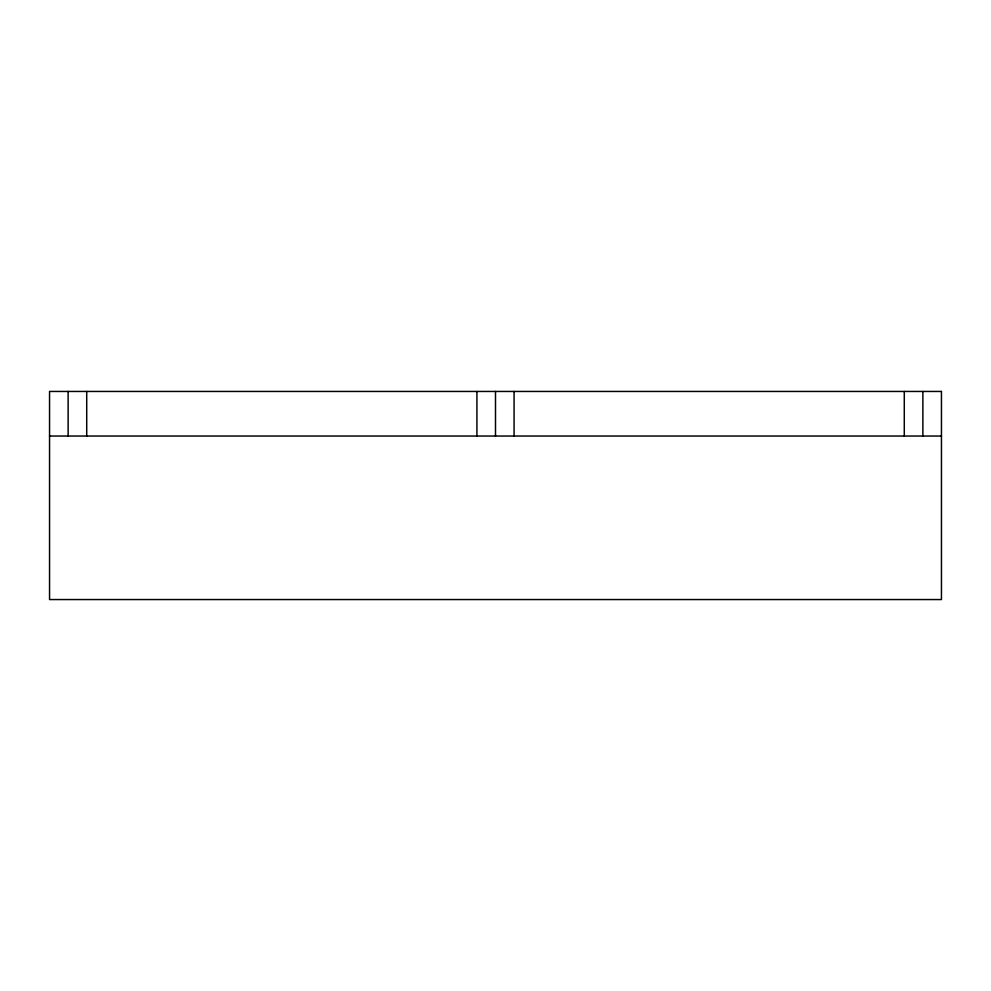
<?xml version="1.0" encoding="UTF-8"?>
<svg xmlns="http://www.w3.org/2000/svg" width="991" height="991" viewBox="0 0 991 991"><rect width="100%" height="100%" fill="white"/><g stroke="black" fill="none" stroke-linecap="round" stroke-linejoin="round"><path stroke-width="1.49" d="M49.55 436.04L941.45 436.04M922.869 391.445L922.869 436.04M904.288 391.445L904.288 436.04M514.081 391.445L514.081 436.04M495.5 391.445L495.5 436.04M476.919 391.445L476.919 436.04M86.713 391.445L86.713 436.04M68.131 391.445L68.131 436.04M941.45 391.445L49.55 391.445L49.55 599.555L941.45 599.555L941.45 391.445"/></g></svg>
